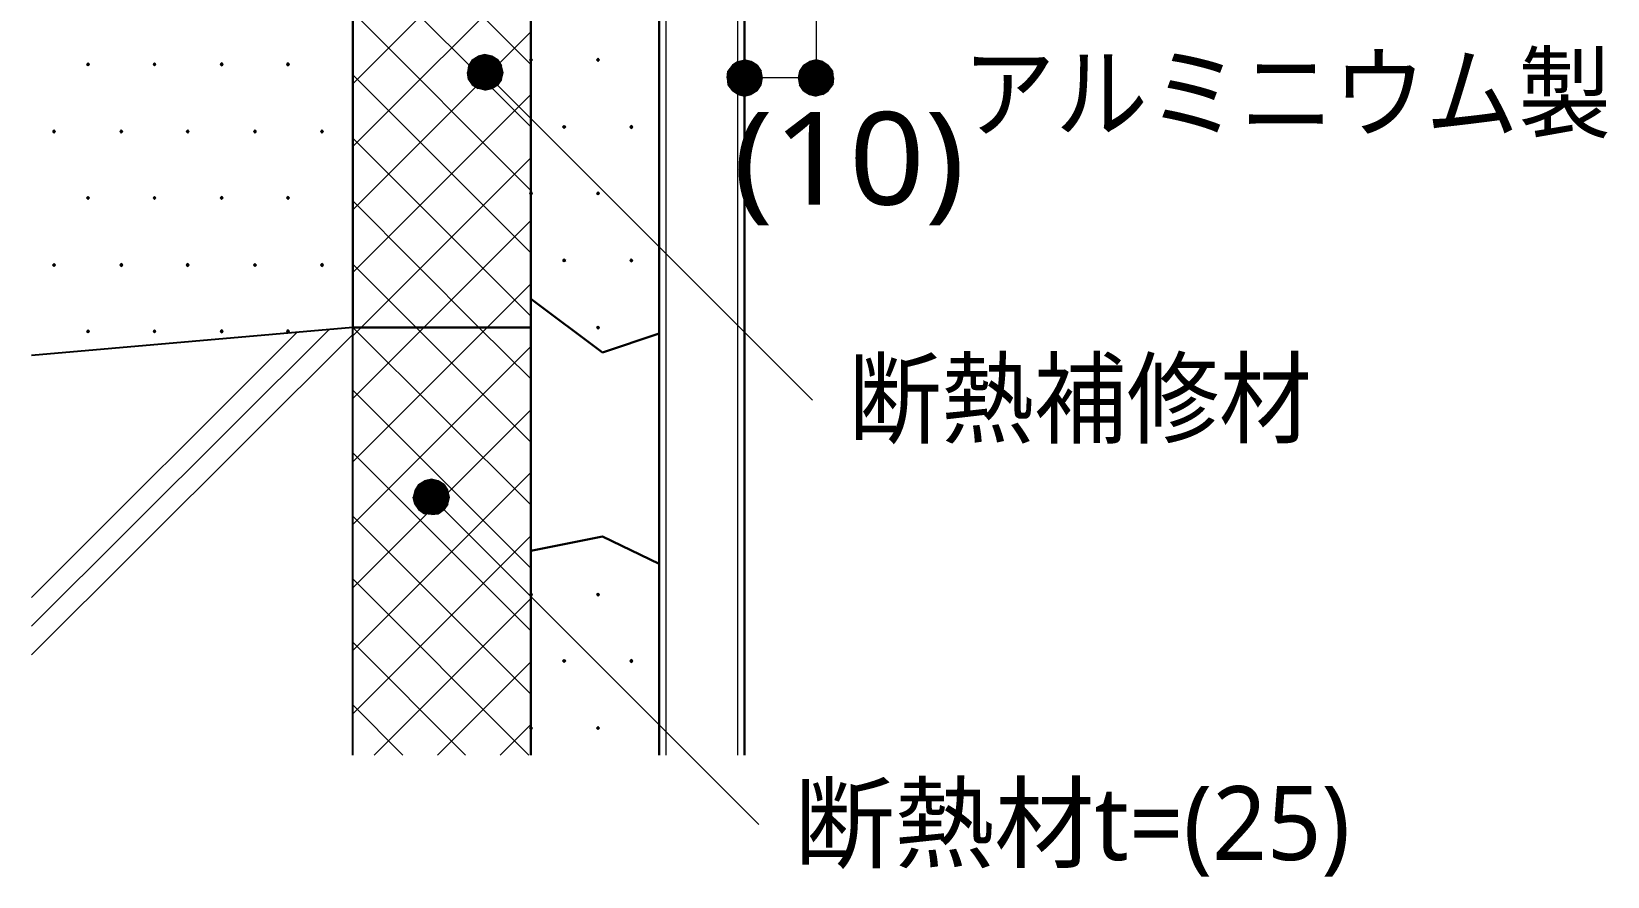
# Model space of a CAD drawing. Header units: millimetres. Extents: x 0 to 420, y 0 to 297.
# Drawn here: x 162.28 to 206.5, y 172.07 to 195.78 of the extents above; entities that cross this region are included whole.
import ezdxf
from ezdxf.enums import TextEntityAlignment as Align

# ---------------------------------------------------------------- set-up
doc = ezdxf.new("R2010")
doc.units = ezdxf.units.MM
doc.styles.add('kst32b', font='NotoSansJP-Variable.ttf')

msp = doc.modelspace()

# ---------------------------------------------------------------- hatches: boundary and pattern name
h = msp.add_hatch(color=7)
h.paths.add_polyline_path([(175.006, 195.136), (174.816, 195.093), (175.006, 194.628), (175.006, 195.136)])
h.paths.add_polyline_path([(174.816, 195.093), (175.006, 194.628), (174.646, 194.987), (174.816, 195.093)])
h.paths.add_polyline_path([(175.006, 194.628), (174.646, 194.987), (174.54, 194.818), (175.006, 194.628)])
for points in [[(175.196, 195.093), (175.006, 195.136), (175.006, 194.628), (175.196, 195.093)], [(176.297, 195.03), (176.276, 195.008), (176.255, 194.987), (176.276, 194.966), (176.297, 194.945), (176.318, 194.966), (176.339, 194.987), (176.318, 195.008), (176.297, 195.03)], [(178.181, 195.03), (178.16, 195.008), (178.139, 194.987), (178.16, 194.966), (178.181, 194.945), (178.202, 194.966), (178.223, 194.987), (178.202, 195.008), (178.181, 195.03)], [(163.872, 194.903), (163.851, 194.881), (163.83, 194.86), (163.851, 194.839), (163.872, 194.818), (163.894, 194.839), (163.915, 194.86), (163.894, 194.881), (163.872, 194.903)], [(165.735, 194.903), (165.714, 194.881), (165.693, 194.86), (165.714, 194.839), (165.735, 194.818), (165.756, 194.839), (165.777, 194.86), (165.756, 194.881), (165.735, 194.903)], [(167.619, 194.903), (167.598, 194.881), (167.577, 194.86), (167.598, 194.839), (167.619, 194.818), (167.64, 194.839), (167.661, 194.86), (167.64, 194.881), (167.619, 194.903)], [(169.482, 194.903), (169.46, 194.881), (169.439, 194.86), (169.46, 194.839), (169.482, 194.818), (169.503, 194.839), (169.524, 194.86), (169.503, 194.881), (169.482, 194.903)], [(183.833, 194.67), (183.79, 194.479), (184.298, 194.479), (183.833, 194.67)], [(182.753, 194.289), (182.795, 194.479), (182.287, 194.479), (182.753, 194.289)], [(162.92, 193.019), (162.899, 192.998), (162.878, 192.976), (162.899, 192.955), (162.92, 192.934), (162.941, 192.955), (162.962, 192.976), (162.941, 192.998), (162.92, 193.019)], [(164.804, 193.019), (164.783, 192.998), (164.761, 192.976), (164.783, 192.955), (164.804, 192.934), (164.825, 192.955), (164.846, 192.976), (164.825, 192.998), (164.804, 193.019)], [(166.666, 193.019), (166.645, 192.998), (166.624, 192.976), (166.645, 192.955), (166.666, 192.934), (166.687, 192.955), (166.709, 192.976), (166.687, 192.998), (166.666, 193.019)], [(168.55, 193.019), (168.529, 192.998), (168.508, 192.976), (168.529, 192.955), (168.55, 192.934), (168.571, 192.955), (168.593, 192.976), (168.571, 192.998), (168.55, 193.019)], [(170.434, 193.019), (170.413, 192.998), (170.392, 192.976), (170.413, 192.955), (170.434, 192.934), (170.455, 192.955), (170.476, 192.976), (170.455, 192.998), (170.434, 193.019)], [(177.229, 193.146), (177.207, 193.125), (177.186, 193.104), (177.207, 193.082), (177.229, 193.061), (177.25, 193.082), (177.271, 193.104), (177.25, 193.125), (177.229, 193.146)], [(179.112, 193.146), (179.091, 193.125), (179.07, 193.104), (179.091, 193.082), (179.112, 193.061), (179.134, 193.082), (179.155, 193.104), (179.134, 193.125), (179.112, 193.146)], [(163.872, 191.156), (163.851, 191.135), (163.83, 191.114), (163.851, 191.093), (163.872, 191.071), (163.894, 191.093), (163.915, 191.114), (163.894, 191.135), (163.872, 191.156)], [(165.735, 191.156), (165.714, 191.135), (165.693, 191.114), (165.714, 191.093), (165.735, 191.071), (165.756, 191.093), (165.777, 191.114), (165.756, 191.135), (165.735, 191.156)], [(167.619, 191.156), (167.598, 191.135), (167.577, 191.114), (167.598, 191.093), (167.619, 191.071), (167.64, 191.093), (167.661, 191.114), (167.64, 191.135), (167.619, 191.156)], [(169.482, 191.156), (169.46, 191.135), (169.439, 191.114), (169.46, 191.093), (169.482, 191.071), (169.503, 191.093), (169.524, 191.114), (169.503, 191.135), (169.482, 191.156)], [(176.297, 191.283), (176.276, 191.262), (176.255, 191.241), (176.276, 191.22), (176.297, 191.198), (176.318, 191.22), (176.339, 191.241), (176.318, 191.262), (176.297, 191.283)], [(178.181, 191.283), (178.16, 191.262), (178.139, 191.241), (178.16, 191.22), (178.181, 191.198), (178.202, 191.22), (178.223, 191.241), (178.202, 191.262), (178.181, 191.283)], [(162.92, 189.272), (162.899, 189.251), (162.878, 189.23), (162.899, 189.209), (162.92, 189.188), (162.941, 189.209), (162.962, 189.23), (162.941, 189.251), (162.92, 189.272)], [(164.804, 189.272), (164.783, 189.251), (164.761, 189.23), (164.783, 189.209), (164.804, 189.188), (164.825, 189.209), (164.846, 189.23), (164.825, 189.251), (164.804, 189.272)], [(166.666, 189.272), (166.645, 189.251), (166.624, 189.23), (166.645, 189.209), (166.666, 189.188), (166.687, 189.209), (166.709, 189.23), (166.687, 189.251), (166.666, 189.272)], [(168.55, 189.272), (168.529, 189.251), (168.508, 189.23), (168.529, 189.209), (168.55, 189.188), (168.571, 189.209), (168.593, 189.23), (168.571, 189.251), (168.55, 189.272)], [(170.434, 189.272), (170.413, 189.251), (170.392, 189.23), (170.413, 189.209), (170.434, 189.188), (170.455, 189.209), (170.476, 189.23), (170.455, 189.251), (170.434, 189.272)], [(177.229, 189.399), (177.207, 189.378), (177.186, 189.357), (177.207, 189.336), (177.229, 189.315), (177.25, 189.336), (177.271, 189.357), (177.25, 189.378), (177.229, 189.399)], [(179.112, 189.399), (179.091, 189.378), (179.07, 189.357), (179.091, 189.336), (179.112, 189.315), (179.134, 189.336), (179.155, 189.357), (179.134, 189.378), (179.112, 189.399)], [(178.181, 187.515), (178.16, 187.494), (178.139, 187.473), (178.16, 187.452), (178.181, 187.431), (178.202, 187.452), (178.223, 187.473), (178.202, 187.494), (178.181, 187.515)], [(163.872, 187.41), (163.851, 187.388), (163.83, 187.367), (163.851, 187.346), (163.872, 187.325), (163.894, 187.346), (163.915, 187.367), (163.894, 187.388), (163.872, 187.41)], [(165.735, 187.41), (165.714, 187.388), (165.693, 187.367), (165.714, 187.346), (165.735, 187.325), (165.756, 187.346), (165.777, 187.367), (165.756, 187.388), (165.735, 187.41)], [(167.619, 187.41), (167.598, 187.388), (167.577, 187.367), (167.598, 187.346), (167.619, 187.325), (167.64, 187.346), (167.661, 187.367), (167.64, 187.388), (167.619, 187.41)], [(169.482, 187.41), (169.46, 187.388), (169.439, 187.367), (169.46, 187.346), (169.482, 187.325), (169.503, 187.346), (169.524, 187.367), (169.503, 187.388), (169.482, 187.41)], [(173.694, 183.176), (173.503, 183.219), (173.503, 182.711), (173.694, 183.176)], [(176.297, 180.022), (176.276, 180.001), (176.255, 179.98), (176.276, 179.959), (176.297, 179.938), (176.318, 179.959), (176.339, 179.98), (176.318, 180.001), (176.297, 180.022)], [(178.181, 180.022), (178.16, 180.001), (178.139, 179.98), (178.16, 179.959), (178.181, 179.938), (178.202, 179.959), (178.223, 179.98), (178.202, 180.001), (178.181, 180.022)], [(177.229, 178.16), (177.207, 178.139), (177.186, 178.117), (177.207, 178.096), (177.229, 178.075), (177.25, 178.096), (177.271, 178.117), (177.25, 178.139), (177.229, 178.16)], [(179.112, 178.16), (179.091, 178.139), (179.07, 178.117), (179.091, 178.096), (179.112, 178.075), (179.134, 178.096), (179.155, 178.117), (179.134, 178.139), (179.112, 178.16)], [(176.297, 176.276), (176.276, 176.255), (176.255, 176.234), (176.276, 176.212), (176.297, 176.191), (176.318, 176.212), (176.339, 176.234), (176.318, 176.255), (176.297, 176.276)], [(178.181, 176.276), (178.16, 176.255), (178.139, 176.234), (178.16, 176.212), (178.181, 176.191), (178.202, 176.212), (178.223, 176.234), (178.202, 176.255), (178.181, 176.276)]]:
    msp.add_hatch(color=7).paths.add_polyline_path(points)
h = msp.add_hatch(color=7)
h.paths.add_polyline_path([(175.514, 194.628), (175.472, 194.818), (175.006, 194.628), (175.514, 194.628)])
h.paths.add_polyline_path([(175.472, 194.818), (175.006, 194.628), (175.366, 194.987), (175.472, 194.818)])
h.paths.add_polyline_path([(175.006, 194.628), (175.366, 194.987), (175.196, 195.093), (175.006, 194.628)])
h = msp.add_hatch(color=7)
h.paths.add_polyline_path([(182.478, 194.945), (182.287, 194.987), (182.287, 194.479), (182.478, 194.945)])
h.paths.add_polyline_path([(182.287, 194.987), (182.287, 194.479), (182.097, 194.945), (182.287, 194.987)])
h.paths.add_polyline_path([(182.287, 194.479), (182.097, 194.945), (181.949, 194.839), (182.287, 194.479)])
h = msp.add_hatch(color=7)
h.paths.add_polyline_path([(184.298, 194.987), (184.108, 194.945), (184.298, 194.479), (184.298, 194.987)])
h.paths.add_polyline_path([(184.108, 194.945), (184.298, 194.479), (183.938, 194.839), (184.108, 194.945)])
h.paths.add_polyline_path([(184.298, 194.479), (183.938, 194.839), (183.833, 194.67), (184.298, 194.479)])
h = msp.add_hatch(color=7)
h.paths.add_polyline_path([(184.764, 194.67), (184.637, 194.839), (184.298, 194.479), (184.764, 194.67)])
h.paths.add_polyline_path([(184.637, 194.839), (184.298, 194.479), (184.489, 194.945), (184.637, 194.839)])
h.paths.add_polyline_path([(184.298, 194.479), (184.489, 194.945), (184.298, 194.987), (184.298, 194.479)])
h = msp.add_hatch(color=7)
h.paths.add_polyline_path([(174.54, 194.818), (174.519, 194.628), (175.006, 194.628), (174.54, 194.818)])
h.paths.add_polyline_path([(174.519, 194.628), (175.006, 194.628), (174.54, 194.437), (174.519, 194.628)])
h.paths.add_polyline_path([(175.006, 194.628), (174.54, 194.437), (174.646, 194.289), (175.006, 194.628)])
h = msp.add_hatch(color=7)
h.paths.add_polyline_path([(174.646, 194.289), (174.816, 194.183), (175.006, 194.628), (174.646, 194.289)])
h.paths.add_polyline_path([(174.816, 194.183), (175.006, 194.628), (175.006, 194.141), (174.816, 194.183)])
h.paths.add_polyline_path([(175.006, 194.628), (175.006, 194.141), (175.196, 194.183), (175.006, 194.628)])
h = msp.add_hatch(color=7)
h.paths.add_polyline_path([(175.196, 194.183), (175.366, 194.289), (175.006, 194.628), (175.196, 194.183)])
h.paths.add_polyline_path([(175.366, 194.289), (175.006, 194.628), (175.472, 194.437), (175.366, 194.289)])
h.paths.add_polyline_path([(175.006, 194.628), (175.472, 194.437), (175.514, 194.628), (175.006, 194.628)])
h = msp.add_hatch(color=7)
h.paths.add_polyline_path([(181.949, 194.839), (181.822, 194.67), (182.287, 194.479), (181.949, 194.839)])
h.paths.add_polyline_path([(181.822, 194.67), (182.287, 194.479), (181.801, 194.479), (181.822, 194.67)])
h.paths.add_polyline_path([(182.287, 194.479), (181.801, 194.479), (181.822, 194.289), (182.287, 194.479)])
h = msp.add_hatch(color=7)
h.paths.add_polyline_path([(182.795, 194.479), (182.753, 194.67), (182.287, 194.479), (182.795, 194.479)])
h.paths.add_polyline_path([(182.753, 194.67), (182.287, 194.479), (182.647, 194.839), (182.753, 194.67)])
h.paths.add_polyline_path([(182.287, 194.479), (182.647, 194.839), (182.478, 194.945), (182.287, 194.479)])
h = msp.add_hatch(color=7)
h.paths.add_polyline_path([(184.637, 194.12), (184.764, 194.289), (184.298, 194.479), (184.637, 194.12)])
h.paths.add_polyline_path([(184.764, 194.289), (184.298, 194.479), (184.785, 194.479), (184.764, 194.289)])
h.paths.add_polyline_path([(184.298, 194.479), (184.785, 194.479), (184.764, 194.67), (184.298, 194.479)])
h = msp.add_hatch(color=7)
h.paths.add_polyline_path([(181.822, 194.289), (181.949, 194.12), (182.287, 194.479), (181.822, 194.289)])
h.paths.add_polyline_path([(181.949, 194.12), (182.287, 194.479), (182.097, 194.014), (181.949, 194.12)])
h.paths.add_polyline_path([(182.287, 194.479), (182.097, 194.014), (182.287, 193.971), (182.287, 194.479)])
h = msp.add_hatch(color=7)
h.paths.add_polyline_path([(182.287, 193.971), (182.478, 194.014), (182.287, 194.479), (182.287, 193.971)])
h.paths.add_polyline_path([(182.478, 194.014), (182.287, 194.479), (182.647, 194.12), (182.478, 194.014)])
h.paths.add_polyline_path([(182.287, 194.479), (182.647, 194.12), (182.753, 194.289), (182.287, 194.479)])
h = msp.add_hatch(color=7)
h.paths.add_polyline_path([(183.79, 194.479), (183.833, 194.289), (184.298, 194.479), (183.79, 194.479)])
h.paths.add_polyline_path([(183.833, 194.289), (184.298, 194.479), (183.938, 194.12), (183.833, 194.289)])
h.paths.add_polyline_path([(184.298, 194.479), (183.938, 194.12), (184.108, 194.014), (184.298, 194.479)])
h = msp.add_hatch(color=7)
h.paths.add_polyline_path([(184.108, 194.014), (184.298, 193.971), (184.298, 194.479), (184.108, 194.014)])
h.paths.add_polyline_path([(184.298, 193.971), (184.298, 194.479), (184.489, 194.014), (184.298, 193.971)])
h.paths.add_polyline_path([(184.298, 194.479), (184.489, 194.014), (184.637, 194.12), (184.298, 194.479)])
h = msp.add_hatch(color=7)
h.paths.add_polyline_path([(173.503, 183.219), (173.313, 183.176), (173.503, 182.711), (173.503, 183.219)])
h.paths.add_polyline_path([(173.313, 183.176), (173.503, 182.711), (173.143, 183.071), (173.313, 183.176)])
h.paths.add_polyline_path([(173.503, 182.711), (173.143, 183.071), (173.037, 182.901), (173.503, 182.711)])
h = msp.add_hatch(color=7)
h.paths.add_polyline_path([(174.011, 182.711), (173.969, 182.901), (173.503, 182.711), (174.011, 182.711)])
h.paths.add_polyline_path([(173.969, 182.901), (173.503, 182.711), (173.863, 183.071), (173.969, 182.901)])
h.paths.add_polyline_path([(173.503, 182.711), (173.863, 183.071), (173.694, 183.176), (173.503, 182.711)])
h = msp.add_hatch(color=7)
h.paths.add_polyline_path([(173.037, 182.901), (172.995, 182.711), (173.503, 182.711), (173.037, 182.901)])
h.paths.add_polyline_path([(172.995, 182.711), (173.503, 182.711), (173.037, 182.52), (172.995, 182.711)])
h.paths.add_polyline_path([(173.503, 182.711), (173.037, 182.52), (173.143, 182.372), (173.503, 182.711)])
h = msp.add_hatch(color=7)
h.paths.add_polyline_path([(173.143, 182.372), (173.313, 182.245), (173.503, 182.711), (173.143, 182.372)])
h.paths.add_polyline_path([(173.313, 182.245), (173.503, 182.711), (173.503, 182.224), (173.313, 182.245)])
h.paths.add_polyline_path([(173.503, 182.711), (173.503, 182.224), (173.694, 182.245), (173.503, 182.711)])
h = msp.add_hatch(color=7)
h.paths.add_polyline_path([(173.694, 182.245), (173.863, 182.372), (173.503, 182.711), (173.694, 182.245)])
h.paths.add_polyline_path([(173.863, 182.372), (173.503, 182.711), (173.969, 182.52), (173.863, 182.372)])
h.paths.add_polyline_path([(173.503, 182.711), (173.969, 182.52), (174.011, 182.711), (173.503, 182.711)])

# ---------------------------------------------------------------- linework, layer by layer
at = {"lineweight": 30}
for points in [[(176.297, 175.472), (176.297, 206.184)], [(179.896, 175.472), (179.896, 205.084), (182.287, 205.084), (182.287, 175.472)], [(171.302, 187.473), (171.302, 197.887)], [(176.297, 188.278), (178.308, 186.775), (179.896, 187.304)], [(171.302, 187.473), (176.297, 187.473)], [(176.297, 181.208), (178.308, 181.61), (179.896, 180.848)]]:
    msp.add_lwpolyline(points, dxfattribs=at)
at = {"lineweight": 13}
for points in [[(180.086, 175.472), (180.086, 205.084)], [(182.097, 175.472), (182.097, 205.084)], [(176.297, 194.86), (171.598, 199.559)], [(171.302, 194.31), (176.297, 199.305)], [(184.298, 198.67), (184.298, 194.437)], [(176.297, 193.104), (171.598, 197.803)], [(171.302, 192.553), (176.297, 197.548)], [(176.297, 191.325), (171.344, 196.279)], [(171.302, 190.775), (176.297, 195.771)], [(176.297, 189.569), (171.302, 194.564)], [(175.006, 194.628), (184.192, 185.441)], [(184.298, 194.479), (182.287, 194.479)], [(171.302, 189.018), (176.297, 194.014)], [(176.297, 187.791), (171.302, 192.786)], [(171.302, 187.24), (171.535, 187.473), (176.297, 192.236)], [(176.297, 186.034), (174.837, 187.473), (171.302, 191.029)], [(171.302, 185.483), (173.292, 187.473), (176.297, 190.479)], [(176.297, 184.256), (173.08, 187.473), (171.302, 189.251)], [(171.302, 183.705), (175.07, 187.473), (176.297, 188.701)], [(176.297, 182.499), (171.302, 187.473), (171.302, 187.494)], [(162.285, 179.091), (170.625, 187.41)], [(162.285, 179.896), (169.736, 187.346)], [(162.285, 178.287), (171.302, 187.283)], [(171.302, 181.949), (176.297, 186.944)], [(176.297, 180.721), (171.302, 185.716)], [(171.302, 180.171), (176.297, 185.166)], [(176.297, 178.964), (171.302, 183.959)], [(171.302, 178.414), (176.297, 183.409)], [(173.503, 182.711), (182.689, 173.524)], [(176.297, 177.186), (171.302, 182.181)], [(171.302, 176.636), (176.297, 181.631)], [(176.234, 175.472), (171.302, 180.425)], [(171.895, 175.472), (176.297, 179.874)], [(174.456, 175.472), (171.302, 178.647)], [(173.672, 175.472), (176.297, 178.096)], [(172.699, 175.472), (171.302, 176.89)], [(175.429, 175.472), (176.297, 176.339)]]:
    msp.add_lwpolyline(points, dxfattribs=at)
at = {"lineweight": 0}
for points in [[(175.006, 194.628), (174.646, 194.987), (174.54, 194.818)], [(174.816, 195.093), (175.006, 194.628), (174.646, 194.987)], [(175.006, 195.136), (174.816, 195.093), (175.006, 194.628)], [(175.196, 195.093), (175.006, 195.136), (175.006, 194.628)], [(175.006, 194.628), (175.366, 194.987), (175.196, 195.093)], [(175.472, 194.818), (175.006, 194.628), (175.366, 194.987)], [(176.297, 195.03), (176.276, 195.008), (176.255, 194.987), (176.276, 194.966), (176.297, 194.945), (176.318, 194.966), (176.339, 194.987), (176.318, 195.008)], [(178.181, 195.03), (178.16, 195.008), (178.139, 194.987), (178.16, 194.966), (178.181, 194.945), (178.202, 194.966), (178.223, 194.987), (178.202, 195.008)], [(182.287, 194.987), (182.287, 194.479), (182.097, 194.945)], [(182.478, 194.945), (182.287, 194.987), (182.287, 194.479)], [(184.298, 194.987), (184.108, 194.945), (184.298, 194.479)], [(184.298, 194.479), (184.489, 194.945), (184.298, 194.987)], [(163.872, 194.903), (163.851, 194.881), (163.83, 194.86), (163.851, 194.839), (163.872, 194.818), (163.894, 194.839), (163.915, 194.86), (163.894, 194.881)], [(165.735, 194.903), (165.714, 194.881), (165.693, 194.86), (165.714, 194.839), (165.735, 194.818), (165.756, 194.839), (165.777, 194.86), (165.756, 194.881)], [(167.619, 194.903), (167.598, 194.881), (167.577, 194.86), (167.598, 194.839), (167.619, 194.818), (167.64, 194.839), (167.661, 194.86), (167.64, 194.881)], [(169.482, 194.903), (169.46, 194.881), (169.439, 194.86), (169.46, 194.839), (169.482, 194.818), (169.503, 194.839), (169.524, 194.86), (169.503, 194.881)], [(174.54, 194.818), (174.519, 194.628), (175.006, 194.628)], [(174.519, 194.628), (175.006, 194.628), (174.54, 194.437)], [(175.006, 194.628), (174.54, 194.437), (174.646, 194.289)], [(174.646, 194.289), (174.816, 194.183), (175.006, 194.628)], [(174.816, 194.183), (175.006, 194.628), (175.006, 194.141)], [(175.514, 194.628), (175.472, 194.818), (175.006, 194.628)], [(175.006, 194.628), (175.006, 194.141), (175.196, 194.183)], [(175.196, 194.183), (175.366, 194.289), (175.006, 194.628)], [(175.366, 194.289), (175.006, 194.628), (175.472, 194.437)], [(175.006, 194.628), (175.472, 194.437), (175.514, 194.628)], [(181.822, 194.67), (182.287, 194.479), (181.801, 194.479)], [(181.949, 194.839), (181.822, 194.67), (182.287, 194.479)], [(182.287, 194.479), (182.097, 194.945), (181.949, 194.839)], [(182.287, 194.479), (182.647, 194.839), (182.478, 194.945)], [(182.753, 194.67), (182.287, 194.479), (182.647, 194.839)], [(182.795, 194.479), (182.753, 194.67), (182.287, 194.479)], [(183.833, 194.67), (183.79, 194.479), (184.298, 194.479)], [(184.298, 194.479), (183.938, 194.839), (183.833, 194.67)], [(184.108, 194.945), (184.298, 194.479), (183.938, 194.839)], [(184.637, 194.839), (184.298, 194.479), (184.489, 194.945)], [(184.764, 194.67), (184.637, 194.839), (184.298, 194.479)], [(184.298, 194.479), (184.785, 194.479), (184.764, 194.67)], [(182.287, 194.479), (181.801, 194.479), (181.822, 194.289)], [(181.822, 194.289), (181.949, 194.12), (182.287, 194.479)], [(181.949, 194.12), (182.287, 194.479), (182.097, 194.014)], [(182.287, 194.479), (182.097, 194.014), (182.287, 193.971)], [(182.287, 193.971), (182.478, 194.014), (182.287, 194.479)], [(182.478, 194.014), (182.287, 194.479), (182.647, 194.12)], [(182.287, 194.479), (182.647, 194.12), (182.753, 194.289)], [(182.753, 194.289), (182.795, 194.479), (182.287, 194.479)], [(183.79, 194.479), (183.833, 194.289), (184.298, 194.479)], [(183.833, 194.289), (184.298, 194.479), (183.938, 194.12)], [(184.298, 194.479), (183.938, 194.12), (184.108, 194.014)], [(184.108, 194.014), (184.298, 193.971), (184.298, 194.479)], [(184.298, 193.971), (184.298, 194.479), (184.489, 194.014)], [(184.298, 194.479), (184.489, 194.014), (184.637, 194.12)], [(184.637, 194.12), (184.764, 194.289), (184.298, 194.479)], [(184.764, 194.289), (184.298, 194.479), (184.785, 194.479)], [(162.92, 193.019), (162.899, 192.998), (162.878, 192.976), (162.899, 192.955), (162.92, 192.934), (162.941, 192.955), (162.962, 192.976), (162.941, 192.998)], [(164.804, 193.019), (164.783, 192.998), (164.761, 192.976), (164.783, 192.955), (164.804, 192.934), (164.825, 192.955), (164.846, 192.976), (164.825, 192.998)], [(166.666, 193.019), (166.645, 192.998), (166.624, 192.976), (166.645, 192.955), (166.666, 192.934), (166.687, 192.955), (166.709, 192.976), (166.687, 192.998)], [(168.55, 193.019), (168.529, 192.998), (168.508, 192.976), (168.529, 192.955), (168.55, 192.934), (168.571, 192.955), (168.593, 192.976), (168.571, 192.998)], [(170.434, 193.019), (170.413, 192.998), (170.392, 192.976), (170.413, 192.955), (170.434, 192.934), (170.455, 192.955), (170.476, 192.976), (170.455, 192.998)], [(177.229, 193.146), (177.207, 193.125), (177.186, 193.104), (177.207, 193.082), (177.229, 193.061), (177.25, 193.082), (177.271, 193.104), (177.25, 193.125)], [(179.112, 193.146), (179.091, 193.125), (179.07, 193.104), (179.091, 193.082), (179.112, 193.061), (179.134, 193.082), (179.155, 193.104), (179.134, 193.125)], [(163.872, 191.156), (163.851, 191.135), (163.83, 191.114), (163.851, 191.093), (163.872, 191.071), (163.894, 191.093), (163.915, 191.114), (163.894, 191.135)], [(165.735, 191.156), (165.714, 191.135), (165.693, 191.114), (165.714, 191.093), (165.735, 191.071), (165.756, 191.093), (165.777, 191.114), (165.756, 191.135)], [(167.619, 191.156), (167.598, 191.135), (167.577, 191.114), (167.598, 191.093), (167.619, 191.071), (167.64, 191.093), (167.661, 191.114), (167.64, 191.135)], [(169.482, 191.156), (169.46, 191.135), (169.439, 191.114), (169.46, 191.093), (169.482, 191.071), (169.503, 191.093), (169.524, 191.114), (169.503, 191.135)], [(176.297, 191.283), (176.276, 191.262), (176.255, 191.241), (176.276, 191.22), (176.297, 191.198), (176.318, 191.22), (176.339, 191.241), (176.318, 191.262)], [(178.181, 191.283), (178.16, 191.262), (178.139, 191.241), (178.16, 191.22), (178.181, 191.198), (178.202, 191.22), (178.223, 191.241), (178.202, 191.262)], [(162.92, 189.272), (162.899, 189.251), (162.878, 189.23), (162.899, 189.209), (162.92, 189.188), (162.941, 189.209), (162.962, 189.23), (162.941, 189.251)], [(164.804, 189.272), (164.783, 189.251), (164.761, 189.23), (164.783, 189.209), (164.804, 189.188), (164.825, 189.209), (164.846, 189.23), (164.825, 189.251)], [(166.666, 189.272), (166.645, 189.251), (166.624, 189.23), (166.645, 189.209), (166.666, 189.188), (166.687, 189.209), (166.709, 189.23), (166.687, 189.251)], [(168.55, 189.272), (168.529, 189.251), (168.508, 189.23), (168.529, 189.209), (168.55, 189.188), (168.571, 189.209), (168.593, 189.23), (168.571, 189.251)], [(170.434, 189.272), (170.413, 189.251), (170.392, 189.23), (170.413, 189.209), (170.434, 189.188), (170.455, 189.209), (170.476, 189.23), (170.455, 189.251)], [(177.229, 189.399), (177.207, 189.378), (177.186, 189.357), (177.207, 189.336), (177.229, 189.315), (177.25, 189.336), (177.271, 189.357), (177.25, 189.378)], [(179.112, 189.399), (179.091, 189.378), (179.07, 189.357), (179.091, 189.336), (179.112, 189.315), (179.134, 189.336), (179.155, 189.357), (179.134, 189.378)], [(178.181, 187.515), (178.16, 187.494), (178.139, 187.473), (178.16, 187.452), (178.181, 187.431), (178.202, 187.452), (178.223, 187.473), (178.202, 187.494)], [(163.872, 187.41), (163.851, 187.388), (163.83, 187.367), (163.851, 187.346), (163.872, 187.325), (163.894, 187.346), (163.915, 187.367), (163.894, 187.388)], [(165.735, 187.41), (165.714, 187.388), (165.693, 187.367), (165.714, 187.346), (165.735, 187.325), (165.756, 187.346), (165.777, 187.367), (165.756, 187.388)], [(167.619, 187.41), (167.598, 187.388), (167.577, 187.367), (167.598, 187.346), (167.619, 187.325), (167.64, 187.346), (167.661, 187.367), (167.64, 187.388)], [(169.482, 187.41), (169.46, 187.388), (169.439, 187.367), (169.46, 187.346), (169.482, 187.325), (169.503, 187.346), (169.524, 187.367), (169.503, 187.388)], [(173.503, 182.711), (173.143, 183.071), (173.037, 182.901)], [(173.313, 183.176), (173.503, 182.711), (173.143, 183.071)], [(173.503, 183.219), (173.313, 183.176), (173.503, 182.711)], [(173.694, 183.176), (173.503, 183.219), (173.503, 182.711)], [(173.503, 182.711), (173.863, 183.071), (173.694, 183.176)], [(173.969, 182.901), (173.503, 182.711), (173.863, 183.071)], [(173.037, 182.901), (172.995, 182.711), (173.503, 182.711)], [(172.995, 182.711), (173.503, 182.711), (173.037, 182.52)], [(173.503, 182.711), (173.037, 182.52), (173.143, 182.372)], [(173.143, 182.372), (173.313, 182.245), (173.503, 182.711)], [(173.313, 182.245), (173.503, 182.711), (173.503, 182.224)], [(174.011, 182.711), (173.969, 182.901), (173.503, 182.711)], [(173.503, 182.711), (173.503, 182.224), (173.694, 182.245)], [(173.694, 182.245), (173.863, 182.372), (173.503, 182.711)], [(173.863, 182.372), (173.503, 182.711), (173.969, 182.52)], [(173.503, 182.711), (173.969, 182.52), (174.011, 182.711)], [(176.297, 180.022), (176.276, 180.001), (176.255, 179.98), (176.276, 179.959), (176.297, 179.938), (176.318, 179.959), (176.339, 179.98), (176.318, 180.001)], [(178.181, 180.022), (178.16, 180.001), (178.139, 179.98), (178.16, 179.959), (178.181, 179.938), (178.202, 179.959), (178.223, 179.98), (178.202, 180.001)], [(177.229, 178.16), (177.207, 178.139), (177.186, 178.117), (177.207, 178.096), (177.229, 178.075), (177.25, 178.096), (177.271, 178.117), (177.25, 178.139)], [(179.112, 178.16), (179.091, 178.139), (179.07, 178.117), (179.091, 178.096), (179.112, 178.075), (179.134, 178.096), (179.155, 178.117), (179.134, 178.139)], [(176.297, 176.276), (176.276, 176.255), (176.255, 176.234), (176.276, 176.212), (176.297, 176.191), (176.318, 176.212), (176.339, 176.234), (176.318, 176.255)], [(178.181, 176.276), (178.16, 176.255), (178.139, 176.234), (178.16, 176.212), (178.181, 176.191), (178.202, 176.212), (178.223, 176.234), (178.202, 176.255)]]:
    msp.add_lwpolyline(points, close=True, dxfattribs=at)
at = {"lineweight": 25}
for points in [[(171.302, 187.473), (162.285, 186.69)], [(171.302, 175.472), (171.302, 187.473)]]:
    msp.add_lwpolyline(points, dxfattribs=at)

# ---------------------------------------------------------------- texts
at = {"style": 'kst32b'}
for s, height, p, p2 in [('アルミニウム製', 2.0791, (188.404, 193.019), (206.597, 193.019)), ('(10)', 2.5989, (181.97, 190.923), (188.467, 190.923)), ('断熱補修材', 2.0791, (185.208, 184.446), (198.203, 184.446)), ('断熱材t=(25)', 2.0791, (183.684, 172.529), (199.278, 172.529))]:
    msp.add_text(s, height=height, dxfattribs=at).set_placement(p, p2, align=Align.FIT)

doc.saveas('drawing.dxf')
